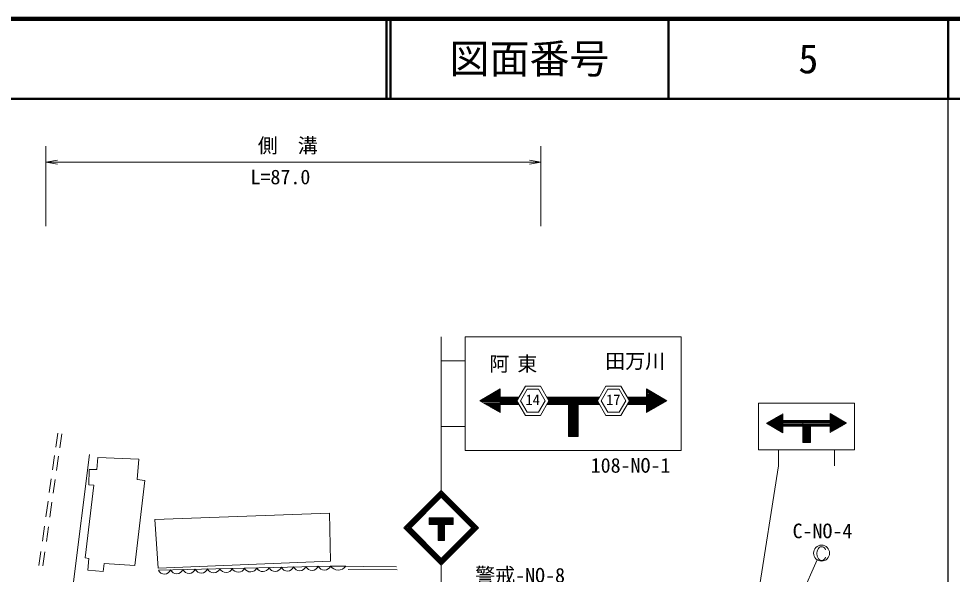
# Model space of a CAD drawing. Units: millimetres, scale not verified. Extents: x 40000 to 680000, y 20000 to 380000.
# Drawn here: x 462732 to 579500, y 310556 to 380000 of the extents above; entities that cross this region are included whole.
import ezdxf
from ezdxf.enums import TextEntityAlignment as Align

# ---------------------------------------------------------------- set-up
doc = ezdxf.new("R2010")
doc.units = ezdxf.units.MM
doc.header["$LTSCALE"] = 1000
for name, color, linetype, lineweight in [('M-BGD', 7, 'Continuous', 13), ('M-STR-STR3', 7, 'Continuous', 13), ('M-STR-STRC', 7, 'Continuous', 13), ('M-TTL', 2, 'Continuous', 140), ('M-TTL-BAND', 7, 'Continuous', 25), ('M-TTL-LINE', 7, 'Continuous', 50)]:
    doc.layers.add(name, color=color, linetype=linetype, lineweight=lineweight)
doc.layers.add('M-TTL-TXT', color=7, linetype='Continuous')
doc.styles.add('ＭＳ ゴシック', font='')
doc.styles.get('ＭＳ ゴシック').set_extended_font_data('MS Gothic')

# ---------------------------------------------------------------- blocks, each defined once
blk = doc.blocks.new('open_arrow')
at = {"color": 0, "linetype": 'Continuous', "lineweight": -2}
blk.add_lwpolyline([(7.5, 1.25), (0, 0), (7.5, -1.25)], dxfattribs=at)

msp = doc.modelspace()

# ---------------------------------------------------------------- linework, layer by layer
at = {"layer": 'M-BGD'}
for p, q in [((467619, 328189), (467370, 326442)), ((468114, 328119), (467864, 326366)), ((467221, 325397), (466968, 323622)), ((467715, 325321), (467462, 323545)), ((471605, 325551), (469561, 309274)), ((472498, 323654), (472615, 325170)), ((472615, 325170), (477770, 324937)), ((477770, 324937), (477560, 322394)), ((471495, 321741), (471542, 323654)), ((471542, 323654), (472498, 323654)), ((466807, 322495), (466563, 320781)), ((467299, 322402), (467054, 320685)), ((478493, 322301), (477257, 311664)), ((477560, 322394), (478493, 322301)), ((471052, 312597), (472125, 321718)), ((472125, 321718), (471495, 321741)), ((466406, 319683), (466130, 317748)), ((466895, 319570), (466628, 317697)), ((479747, 317415), (501613, 318203)), ((501613, 318203), (501731, 312187)), ((465962, 316567), (465696, 314702)), ((466455, 316483), (466192, 314639)), ((480170, 311338), (479747, 317415)), ((465513, 313419), (465260, 311644)), ((466013, 313384), (465763, 311629)), ((471518, 312550), (471052, 312597)), ((471379, 311057), (471518, 312550)), ((473408, 311897), (473291, 310894)), ((477257, 311664), (473408, 311897)), ((501731, 312187), (480170, 311338)), ((473291, 310894), (471379, 311057)), ((480202, 311076), (501738, 311592)), ((480202, 311076), (501738, 311592)), ((501738, 311592), (510000, 311506)), ((501738, 311592), (503631, 311573)), ((503932, 311169), (510067, 311106))]:
    msp.add_line(p, q, dxfattribs=at)
for centre, radius, start, end in [((480963, 311436), 842, 205.33597, 337.41095), ((482501, 311473), 842, 205.33597, 337.41095), ((484039, 311510), 842, 205.33597, 337.41095), ((485578, 311547), 842, 205.33597, 337.41095), ((487116, 311584), 842, 205.33597, 337.41095), ((488654, 311621), 842, 205.33597, 337.41095), ((490193, 311658), 842, 205.33597, 337.41095), ((491731, 311694), 842, 205.33597, 337.41095), ((493269, 311731), 842, 205.33597, 337.41095), ((494807, 311768), 842, 205.33597, 337.41095), ((496346, 311805), 842, 205.33597, 337.41095), ((497884, 311842), 842, 205.33597, 337.41095), ((499422, 311879), 842, 205.33597, 337.41095), ((500961, 311916), 842, 205.33597, 337.41095), ((502691, 312228), 1146, 213.70577, 325.10061)]:
    msp.add_arc(centre, radius, start, end, dxfattribs=at)
at = {"layer": 'M-STR-STR3'}
for p, q in [((466135, 354059), (466135, 364059)), ((528052, 364059), (528052, 354059)), ((466135, 362059), (528052, 362059))]:
    msp.add_line(p, q, dxfattribs=at)
at = {"layer": 'M-STR-STRC'}
for p, q in [((515588, 340239), (515588, 321039)), ((518588, 340239), (518588, 326039)), ((518588, 340239), (545588, 340239)), ((545588, 340239), (545588, 326039)), ((515588, 337239), (518588, 337239)), ((526109, 334089), (525047, 332249)), ((526109, 334089), (527986, 334089)), ((527986, 334089), (529048, 332249)), ((536183, 334089), (535120, 332249)), ((536183, 334089), (538060, 334089)), ((538060, 334089), (539122, 332249)), ((520388, 332249), (522943, 333724)), ((522943, 332890), (521498, 332890)), ((522943, 333014), (521713, 333014)), ((522943, 333121), (521898, 333121)), ((522943, 333237), (522099, 333237)), ((522943, 333353), (522299, 333353)), ((522943, 333473), (522507, 333473)), ((522747, 333611), (522926, 333508)), ((522943, 330774), (522943, 333724)), ((526340, 333689), (525508, 332249)), ((526340, 333689), (527755, 333689)), ((527755, 333689), (528586, 332249)), ((536414, 333689), (535582, 332249)), ((536414, 333689), (537829, 333689)), ((537829, 333689), (538660, 332249)), ((541233, 333724), (541233, 330774)), ((543788, 332249), (541233, 333724)), ((541233, 333613), (541727, 333344)), ((541233, 333503), (541616, 333503)), ((541233, 333458), (541510, 333291)), ((541233, 333344), (541890, 333344)), ((541233, 333303), (542021, 333269)), ((541233, 333199), (542143, 333199)), ((541233, 333116), (541556, 333040)), ((541233, 333040), (542418, 333040)), ((541233, 332977), (541634, 332958)), ((541233, 332890), (542677, 332890)), ((541233, 332837), (542744, 332851)), ((541292, 333199), (542158, 333078)), ((541292, 333040), (542576, 332949)), ((541308, 333503), (541587, 333344)), ((541339, 332890), (542297, 333109)), ((541354, 333654), (541695, 333457)), ((520388, 332249), (525047, 332249)), ((520388, 332249), (522943, 330774)), ((520545, 332340), (525099, 332340)), ((522943, 332135), (520585, 332135)), ((520679, 332417), (522905, 332417)), ((522943, 332007), (520808, 332007)), ((522943, 332542), (520896, 332542)), ((520955, 331922), (522913, 331922)), ((522943, 331878), (521030, 331878)), ((522943, 332650), (521082, 332650)), ((522943, 331749), (521253, 331749)), ((522943, 332770), (521290, 332770)), ((521402, 331663), (522897, 331663)), ((522943, 332699), (525306, 332699)), ((522943, 332620), (525261, 332620)), ((522943, 332539), (525214, 332539)), ((522943, 332413), (525141, 332413)), ((522943, 332200), (525072, 332205)), ((522943, 332154), (525101, 332154)), ((522943, 332066), (525152, 332066)), ((522943, 332014), (525175, 332026)), ((522943, 331924), (525234, 331924)), ((522943, 331799), (525306, 331799)), ((526109, 330409), (525047, 332249)), ((525508, 332249), (526340, 330809)), ((528586, 332249), (527755, 330809)), ((527986, 330409), (529048, 332249)), ((528789, 332699), (532838, 332699)), ((528789, 331799), (532838, 331799)), ((528834, 332620), (535334, 332620)), ((528861, 331924), (532838, 331924)), ((528881, 332539), (532838, 332539)), ((528903, 331997), (532845, 331997)), ((528931, 332046), (535218, 332079)), ((528943, 332066), (532838, 332066)), ((528954, 332413), (532838, 332413)), ((528993, 332154), (532838, 332154)), ((528996, 332340), (535173, 332340)), ((529029, 332215), (535132, 332229)), ((529048, 332249), (532838, 332249)), ((531488, 331799), (531488, 327768)), ((531544, 331799), (531488, 329344)), ((531569, 327768), (531542, 331735)), ((531638, 331799), (531638, 327768)), ((531714, 331799), (531714, 327768)), ((531788, 327768), (531788, 331799)), ((531895, 327768), (531895, 331799)), ((532018, 327768), (532018, 331799)), ((532134, 327768), (532134, 331799)), ((532196, 331799), (532280, 329329)), ((532202, 327768), (532227, 331799)), ((532280, 327768), (532280, 331799)), ((532403, 327768), (532403, 331799)), ((532422, 327768), (532479, 331657)), ((532475, 331799), (532578, 328460)), ((532538, 331799), (532538, 327768)), ((532624, 327768), (532599, 331799)), ((532661, 332066), (535223, 332071)), ((532688, 331799), (532688, 327768)), ((532692, 332066), (535206, 332101)), ((532739, 332066), (532801, 331924)), ((532838, 331799), (532838, 332699)), ((535380, 332699), (532838, 332699)), ((535308, 332574), (532838, 332574)), ((532838, 332511), (535272, 332511)), ((535195, 332432), (532838, 332432)), ((535120, 332249), (532838, 332249)), ((535288, 331959), (532838, 331959)), ((532838, 331874), (535334, 331879)), ((535380, 331799), (532838, 331799)), ((532866, 332160), (535172, 332160)), ((536183, 330409), (535120, 332249)), ((535582, 332249), (536414, 330809)), ((538660, 332249), (537829, 330809)), ((538060, 330409), (539122, 332249)), ((541233, 332699), (538862, 332699)), ((541233, 331799), (538862, 331799)), ((538908, 332620), (541422, 332620)), ((538912, 331886), (541233, 331890)), ((541233, 332574), (538935, 332574)), ((541233, 331959), (538955, 331959)), ((538971, 332511), (541967, 332511)), ((539021, 332443), (541242, 332443)), ((539025, 332080), (541168, 332085)), ((539068, 332155), (541233, 332185)), ((539070, 332340), (541323, 332340)), ((539116, 332239), (543497, 332249)), ((543788, 332249), (539122, 332249)), ((541121, 332183), (543540, 332106)), ((541233, 332749), (542922, 332749)), ((541233, 332620), (543145, 332620)), ((541233, 332491), (543368, 332491)), ((541233, 332449), (543411, 332466)), ((541233, 332363), (543591, 332363)), ((543788, 332249), (541233, 330774)), ((541233, 331955), (543280, 331955)), ((541233, 331848), (543094, 331848)), ((541233, 331728), (542886, 331728)), ((543496, 332081), (541271, 332081)), ((543149, 332184), (543351, 332184)), ((543308, 332113), (543621, 332249)), ((555270, 331937), (555270, 326107)), ((555270, 331937), (567270, 331937)), ((567270, 331937), (567270, 326107)), ((522943, 331608), (521498, 331608)), ((521637, 331528), (522922, 331528)), ((522943, 331458), (521758, 331458)), ((521925, 331361), (522944, 331361)), ((522943, 331299), (522033, 331299)), ((522207, 331199), (522914, 331199)), ((522943, 331153), (522285, 331153)), ((522484, 331039), (522866, 331039)), ((522943, 330995), (522560, 330995)), ((522751, 330885), (522898, 330885)), ((522773, 331153), (522874, 331095)), ((526340, 330809), (527755, 330809)), ((536414, 330809), (537829, 330809)), ((541233, 331608), (542678, 331608)), ((541233, 331484), (542463, 331484)), ((541233, 331377), (542277, 331377)), ((541233, 331261), (542077, 331261)), ((541233, 331145), (541876, 331145)), ((541233, 331025), (541668, 331025)), ((541233, 330974), (541463, 331025)), ((541233, 330881), (541482, 330937)), ((541309, 330991), (541504, 330930)), ((556273, 329438), (558317, 330618)), ((558317, 328258), (558317, 330618)), ((564222, 330634), (564222, 328274)), ((566266, 329454), (564222, 330634)), ((564222, 330457), (564529, 330457)), ((527986, 330409), (526109, 330409)), ((538060, 330409), (536183, 330409)), ((556273, 329438), (564220, 329438)), ((556273, 329438), (558317, 328258)), ((558317, 329347), (556431, 329347)), ((556507, 329573), (558287, 329573)), ((558317, 329673), (556680, 329673)), ((558317, 329758), (556829, 329758)), ((558317, 329854), (556995, 329854)), ((558317, 329950), (557161, 329950)), ((558317, 330050), (557333, 330050)), ((558317, 330136), (557482, 330136)), ((558317, 330228), (557642, 330228)), ((558317, 330321), (557803, 330321)), ((558317, 330417), (557969, 330417)), ((558317, 329798), (564220, 329798)), ((558317, 329670), (564220, 329670)), ((558317, 329569), (564220, 329569)), ((558317, 329292), (564220, 329292)), ((560801, 329798), (560801, 327020)), ((564222, 330330), (564749, 330330)), ((564222, 330214), (564950, 330214)), ((564222, 330087), (565170, 330087)), ((564222, 329967), (565378, 329967)), ((564222, 329854), (565574, 329854)), ((564222, 329751), (565752, 329751)), ((564222, 329648), (565931, 329648)), ((564222, 329545), (566109, 329545)), ((566266, 329454), (564222, 329454)), ((566266, 329454), (564222, 328274)), ((566033, 329319), (564253, 329319)), ((515588, 329039), (518588, 329039)), ((558317, 329244), (556609, 329244)), ((558317, 329141), (556787, 329141)), ((558317, 329038), (556966, 329038)), ((558317, 328925), (557162, 328925)), ((558317, 328805), (557370, 328805)), ((558317, 328678), (557589, 328678)), ((558317, 328562), (557791, 328562)), ((558317, 328435), (558011, 328435)), ((558317, 329178), (564220, 329178)), ((558317, 329078), (564220, 329078)), ((560921, 329078), (560921, 327020)), ((561041, 327020), (561041, 329078)), ((561127, 327020), (561127, 329078)), ((561226, 327020), (561226, 329078)), ((561318, 327020), (561318, 329178)), ((561435, 327020), (561435, 329078)), ((561533, 327020), (561533, 329078)), ((561641, 329078), (561641, 327020)), ((561761, 329078), (561761, 327020)), ((564222, 329219), (565860, 329219)), ((564222, 329134), (565711, 329134)), ((564222, 329037), (565545, 329037)), ((564222, 328941), (565379, 328941)), ((564222, 328842), (565206, 328842)), ((564222, 328756), (565058, 328756)), ((564222, 328664), (564898, 328664)), ((564222, 328571), (564737, 328571)), ((564222, 328475), (564571, 328475)), ((531488, 327768), (532688, 327768)), ((560801, 327020), (561761, 327020)), ((518588, 326039), (545588, 326039)), ((555270, 326107), (567270, 326107)), ((557770, 326107), (557770, 324107)), ((564770, 326107), (564770, 324107)), ((557770, 324107), (552217, 288901)), ((510921, 316372), (515588, 321039)), ((511062, 316372), (515588, 320897)), ((511204, 316372), (515588, 320756)), ((511345, 316372), (515588, 320615)), ((511416, 316301), (515659, 320544)), ((511487, 316231), (515729, 320473)), ((511557, 316160), (515800, 320402)), ((519618, 316160), (515376, 320402)), ((519689, 316231), (515446, 320473)), ((519760, 316301), (515517, 320544)), ((520255, 316372), (515588, 321039)), ((520113, 316372), (515588, 320897)), ((519972, 316372), (515588, 320756)), ((519830, 316372), (515588, 320615)), ((515659, 312200), (511416, 316443)), ((515729, 312271), (511487, 316513)), ((515800, 312341), (511557, 316584)), ((514088, 316794), (514088, 317594)), ((514088, 317594), (517088, 317594)), ((514088, 317494), (517088, 317494)), ((514088, 317394), (517088, 317394)), ((514088, 317294), (517088, 317294)), ((514088, 317194), (517088, 317194)), ((514088, 317094), (517088, 317094)), ((514088, 316994), (517088, 316994)), ((514088, 316894), (517088, 316894)), ((514088, 316794), (517088, 316794)), ((515188, 314773), (515188, 316794)), ((515288, 314773), (515288, 316794)), ((515376, 312341), (519618, 316584)), ((515388, 314773), (515388, 316794)), ((515446, 312271), (519689, 316513)), ((515488, 314773), (515488, 316794)), ((515517, 312200), (519760, 316443)), ((515588, 314773), (515588, 316794)), ((515688, 314773), (515688, 316794)), ((515788, 314773), (515788, 316794)), ((515888, 314773), (515888, 316794)), ((515988, 314773), (515988, 316794)), ((517088, 316794), (517088, 317594)), ((515588, 311705), (510921, 316372)), ((515588, 311846), (511062, 316372)), ((515588, 311988), (511204, 316372)), ((515588, 312129), (511345, 316372)), ((515588, 312129), (519830, 316372)), ((515588, 311988), (519972, 316372)), ((515588, 311846), (520113, 316372)), ((515588, 311705), (520255, 316372)), ((515188, 314773), (515988, 314773)), ((552217, 288901), (562599, 312363)), ((515588, 311705), (515588, 306909))]:
    msp.add_line(p, q, dxfattribs=at)
msp.add_circle((563146, 313201), 1000, dxfattribs=at)
for centre, radius, start, end in [((563696, 313151), 1151, 145.6197, 214.38045), ((563154, 313513), 499, 10.09099, 144.85137), ((563154, 312788), 499, 215.14878, 349.90886)]:
    msp.add_arc(centre, radius, start, end, dxfattribs=at)
at = {"layer": 'M-TTL'}
msp.add_line((680000, 380000), (40000, 380000), dxfattribs=at)
at = {"layer": 'M-TTL-BAND'}
msp.add_line((579000, 20000), (579000, 370000), dxfattribs=at)
at = {"layer": 'M-TTL-LINE'}
for p, q in [((508747, 380000), (508747, 370000)), ((509247, 380000), (509247, 370000)), ((543997, 380000), (543997, 370000)), ((579000, 380000), (579000, 370000)), ((40000, 370000), (680000, 370000))]:
    msp.add_line(p, q, dxfattribs=at)

# ---------------------------------------------------------------- block references
at = {"layer": 'M-STR-STR3', "xscale": 193, "yscale": 193}
msp.add_blockref('open_arrow', (466135, 362059), dxfattribs=at)
at = {"layer": 'M-STR-STR3', "xscale": 193, "yscale": 193, "rotation": 180}
msp.add_blockref('open_arrow', (528052, 362059), dxfattribs=at)

# ---------------------------------------------------------------- texts
at = {"layer": 'M-STR-STR3', "style": 'ＭＳ ゴシック'}
for s, p in [('側\u3000溝', (492635, 362677)), ('L=87.0', (491727, 358754))]:
    msp.add_text(s, height=1833, dxfattribs=at).set_placement(p, align=Align.BOTTOM_LEFT)
at = {"layer": 'M-STR-STRC', "style": 'ＭＳ ゴシック'}
for s, height, p in [('田万川', 1833, (536088, 335739)), ('14', 1320, (526125, 331311)), ('17', 1320, (536199, 331311)), ('108-NO-1', 1833, (534272, 322706)), ('C-NO-4', 1833, (559520, 314514)), ('警戒-NO-8', 1833, (519823, 308971))]:
    msp.add_text(s, height=height, dxfattribs=at).set_placement(p, align=Align.BOTTOM_LEFT)
at = {"layer": 'M-STR-STRC', "insert": (521588, 335739), "char_height": 1833, "attachment_point": 7, "style": 'ＭＳ ゴシック'}
msp.add_mtext('\\T1.4;阿東', dxfattribs=at)
at = {"layer": 'M-TTL-TXT', "style": 'ＭＳ ゴシック'}
for s, p in [('図面番号', (526622, 375000)), ('5', (561497, 375000))]:
    msp.add_text(s, height=3666, dxfattribs=at).set_placement(p, align=Align.MIDDLE_CENTER)

doc.saveas('drawing.dxf')
